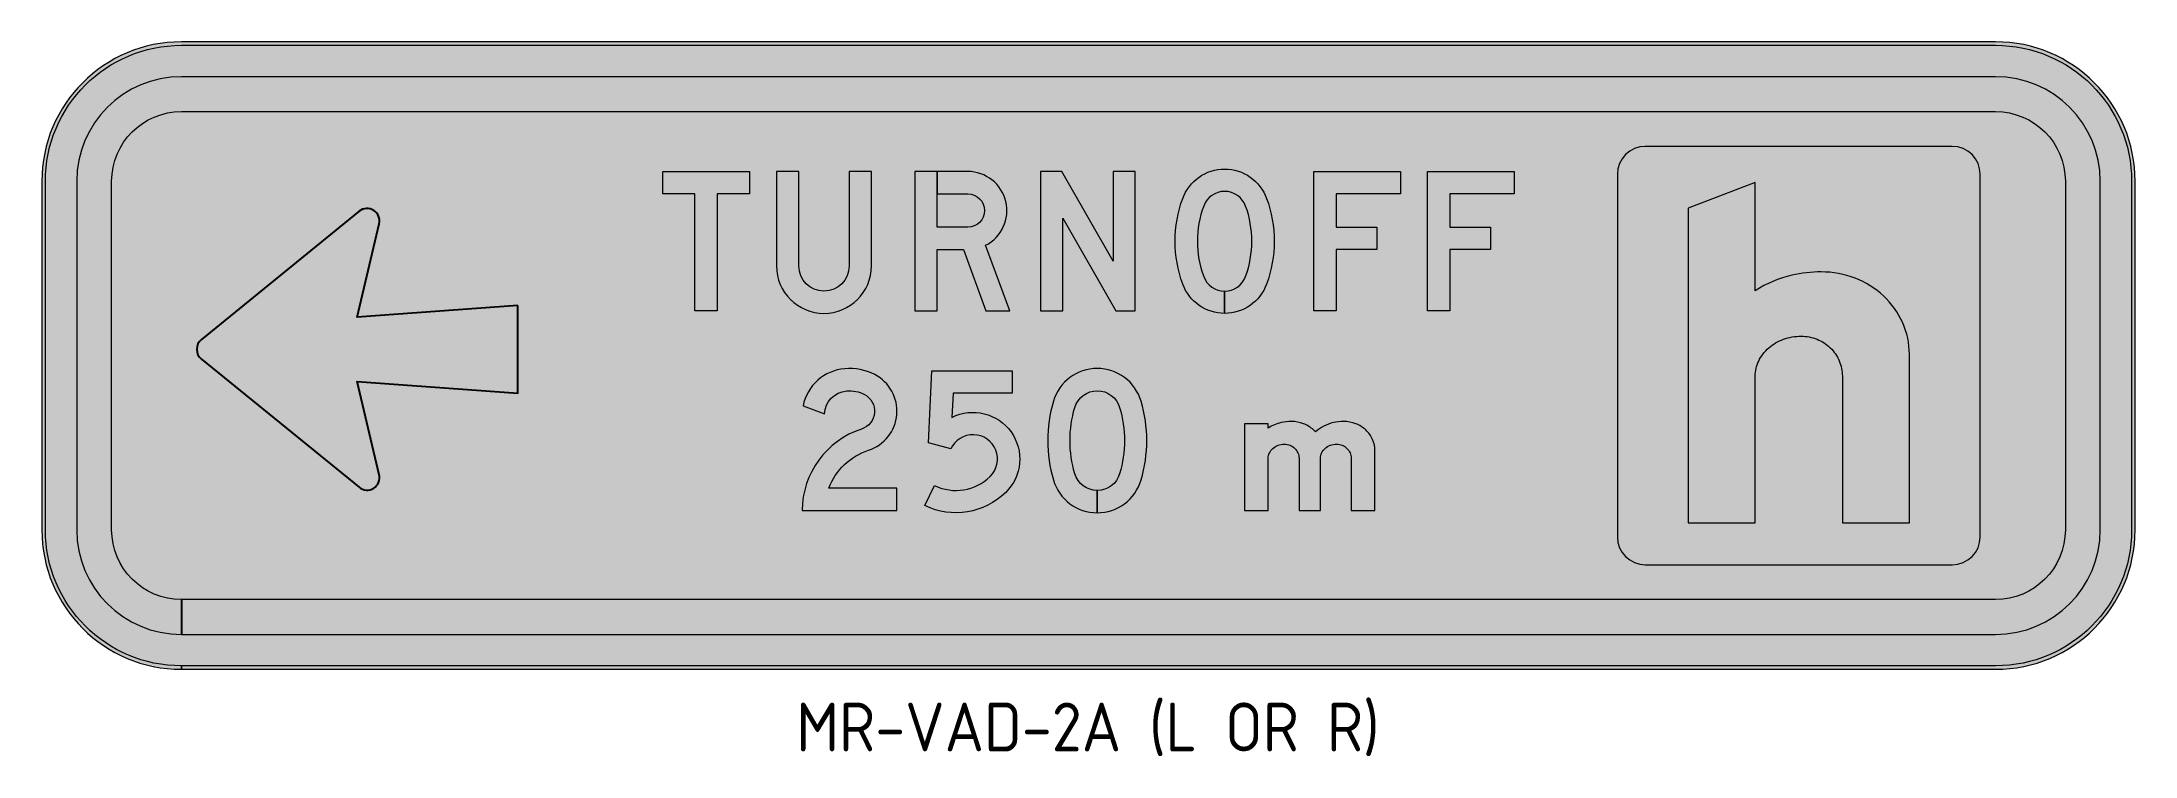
# Model space of a CAD drawing. Header units: millimetres. Extents: x 1167 to 1317, y 1928 to 1979.
import ezdxf

# ---------------------------------------------------------------- set-up
doc = ezdxf.new("R2010")
doc.units = ezdxf.units.MM
for name, color, linetype in [('DIM', 1, 'Continuous'), ('WHITE COLOUR', 255, 'Continuous'), ('WHITE LAYER', 255, 'Continuous')]:
    doc.layers.add(name, color=color, linetype=linetype)
doc.layers.add('GSCOLORFILL', color=7, linetype='Continuous', lineweight=0)
doc.layers.add('GSOUTLINE', color=3, linetype='Continuous', lineweight=0)
doc.layers.get('GSOUTLINE').off()
doc.styles.add('T35', font='isocp2.shx', dxfattribs={"height": 3.5})

# ---------------------------------------------------------------- blocks, each defined once
blk = doc.blocks.new('*U21')
at = {"layer": 'GSCOLORFILL', "true_color": 0x603311, "transparency": 33554687}
for points in [[(-650.0000000000001, -224.9999999999995), (650, -224.9999999999995, 0.414213562373095), (750, -124.9999999999995), (750, 125.0000000000005, 0.414213562373095), (650, 225.0000000000005), (-650, 225.0000000000005, 0.414213562373095), (-750, 125.0000000000005), (-750, -124.9999999999995, 0.414213562373095)], [(-649.9750000000001, -224.9999999999995), (650, -224.9999999999995, 0.414213562373095), (750, -124.9999999999995), (750, 125, 0.414213562373095), (650, 225), (-650, 225, 0.414213562373095), (-750, 125), (-750, -124.9999999999995, 0.414213562373095), (-650, -224.9999999999995), (-650.0000000000001, -222.4999999999995, -0.414213562373095), (-747.5000000000001, -124.9999999999995), (-747.5000000000001, 125, -0.414213562373095), (-650.0000000000001, 222.5), (650, 222.5, -0.414213562373095), (747.5, 125), (747.5, -124.9999999999995, -0.414213562373095), (650, -222.4999999999995), (-649.975, -222.4999999999993)]]:
    blk.add_hatch(color=48, dxfattribs=at).paths.add_polyline_path(points)
at = {"layer": 'GSCOLORFILL', "true_color": 0xf5f5f5, "transparency": 33554687}
blk.add_hatch(color=7, dxfattribs=at).paths.add_polyline_path([(-649.7500000000001, -199.9999999999995), (650, -199.9999999999995, 0.414213562373095), (725, -124.9999999999995), (725, 125, 0.414213562373095), (650, 200), (-650, 200, 0.414213562373095), (-725, 125), (-725, -124.9999999999995, 0.414213562373095), (-650, -199.9999999999995), (-650.0000000000001, -174.9999999999995, -0.414213562373095), (-700.0000000000001, -124.9999999999995), (-700.0000000000001, 125, -0.414213562373095), (-650.0000000000001, 175), (650, 175, -0.414213562373095), (700, 125), (700, -124.9999999999995, -0.414213562373095), (650, -174.9999999999995), (-649.75, -174.9999999999993)])
at = {"layer": 'GSCOLORFILL', "color": 48, "linetype": 'Continuous', "true_color": 0x603311, "transparency": 33554687}
for points in [[(-650.0000000000001, -224.9999999999995), (650, -224.9999999999995, 0.414213562373095), (750, -124.9999999999995), (750, 125.0000000000005, 0.414213562373095), (650, 225.0000000000005), (-650, 225.0000000000005, 0.414213562373095), (-750, 125.0000000000005), (-750, -124.9999999999995, 0.414213562373095), (-650, -224.9999999999995)], [(-649.9750000000001, -224.9999999999995), (650, -224.9999999999995, 0.414213562373095), (750, -124.9999999999995), (750, 125, 0.414213562373095), (650, 225), (-650, 225, 0.414213562373095), (-750, 125), (-750, -124.9999999999995, 0.414213562373095), (-650, -224.9999999999995), (-650.0000000000001, -222.4999999999995, -0.414213562373095), (-747.5000000000001, -124.9999999999995), (-747.5000000000001, 125, -0.414213562373095), (-650.0000000000001, 222.5), (650, 222.5, -0.414213562373095), (747.5, 125), (747.5, -124.9999999999995, -0.414213562373095), (650, -222.4999999999995), (-649.975, -222.4999999999993), (-649.9750000000001, -224.9999999999995)]]:
    blk.add_lwpolyline(points, format="xyb", close=True, dxfattribs=at).dxf.unprotected_set("ltscale", 0)
at = {"layer": 'GSCOLORFILL', "color": 7, "linetype": 'Continuous', "true_color": 0xf5f5f5, "transparency": 33554687}
blk.add_lwpolyline([(-649.7500000000001, -199.9999999999995), (650, -199.9999999999995, 0.414213562373095), (725, -124.9999999999995), (725, 125, 0.414213562373095), (650, 200), (-650, 200, 0.414213562373095), (-725, 125), (-725, -124.9999999999995, 0.414213562373095), (-650, -199.9999999999995), (-650.0000000000001, -174.9999999999995, -0.414213562373095), (-700.0000000000001, -124.9999999999995), (-700.0000000000001, 125, -0.414213562373095), (-650.0000000000001, 175), (650, 175, -0.414213562373095), (700, 125), (700, -124.9999999999995, -0.414213562373095), (650, -174.9999999999995), (-649.75, -174.9999999999993), (-649.7500000000001, -199.9999999999995)], format="xyb", close=True, dxfattribs=at).dxf.unprotected_set("ltscale", 0)
blk = doc.blocks.new('*U4')
at = {"layer": 'GSCOLORFILL', "linetype": 'Continuous'}
blk.add_hatch(color=0, dxfattribs=at).paths.add_polyline_path([(124, 200), (124, 168), (78, 168), (78, 0), (46, 0), (46, 168), (0, 168), (0, 200)])
at = {"layer": 'GSCOLORFILL', "color": 0}
blk.add_lwpolyline([(124, 200), (124, 168), (78, 168), (78, 0), (46, 0), (46, 168), (0, 168), (0, 200)], close=True, dxfattribs=at)
blk = doc.blocks.new('*U5')
at = {"layer": 'GSCOLORFILL', "linetype": 'Continuous'}
blk.add_hatch(color=0, dxfattribs=at).paths.add_polyline_path([(32, 200), (0, 200), (0, 64.50000000000003, 1), (136, 64.50000000000001), (136, 200), (104, 200), (104, 64.5, -1), (32, 64.5)])
at = {"layer": 'GSCOLORFILL', "color": 0}
blk.add_lwpolyline([(0, 200), (0, 64.50000000000001, 0.9999999999999999), (136, 64.5), (136, 200), (104, 200), (104, 64.5, -0.9999999999999999), (32, 64.5), (32, 200)], format="xyb", close=True, dxfattribs=at)
blk = doc.blocks.new('*U6')
at = {"layer": 'GSCOLORFILL'}
h = blk.add_hatch(color=0, dxfattribs=at)
edge = h.paths.add_edge_path()
edge.add_line((32.005, 200.0000000000001), (32.005, 168))
edge.add_line((32.005, 168), (75.95926078043158, 168))
edge.add_arc((75.95926078043156, 144), 24, -90, 90, ccw=False)
edge.add_line((75.95926078043158, 120), (32, 120))
edge.add_line((32, 120), (32, 200.0000000000001))
edge.add_line((32, 200.0000000000001), (0, 200.0000000000001))
edge.add_line((0, 200.0000000000001), (0, 0))
edge.add_line((0, 0), (32, 0))
edge.add_line((32, 0), (32, 87.99999999999999))
edge.add_line((32, 87.99999999999999), (69.56177767763825, 87.99999999999989))
edge.add_line((69.56177767763825, 87.99999999999989), (101.9068749928872, -1.13686837721616e-13))
edge.add_line((101.9068749928872, -1.13686837721616e-13), (136.0000005012898, 0))
edge.add_line((136.0000005012898, 0), (101.4069289715749, 94.11597266024452))
edge.add_arc((75.95926078043153, 144), 56.00000000000001, 297.0277924266878, 449.9999999999999)
edge.add_line((75.95926078043158, 200), (32.005, 200.0000000000001))
at = {"layer": 'GSCOLORFILL', "color": 0}
blk.add_lwpolyline([(32.005, 200.0000000000001), (32.005, 168), (75.95926078043158, 168, -0.9999999999999997), (75.95926078043158, 120), (32, 120), (32, 200.0000000000001), (0, 200.0000000000001), (0, 0), (32, 0), (32, 87.99999999999999), (69.56177767763825, 87.99999999999989), (101.9068749928872, -1.13686837721616e-13), (136.0000005012898, 0), (101.4069289715749, 94.11597266024452, 0.7881398215037695), (75.95926078043158, 200)], format="xyb", close=True, dxfattribs=at)
blk = doc.blocks.new('*U7')
at = {"layer": 'GSCOLORFILL', "linetype": 'Continuous'}
blk.add_hatch(color=0, dxfattribs=at).paths.add_polyline_path([(104, 71.49806198638845), (30.57032113507904, 200), (0, 200), (0, 1.4210854715202e-14), (32, 0), (32, 133), (108, 0), (136, 0), (136, 200), (104, 200)])
at = {"layer": 'GSCOLORFILL', "color": 0}
blk.add_lwpolyline([(136, 0), (136, 200), (104, 200), (104, 71.49806198638845), (30.57032113507904, 200), (0, 200), (0, 0), (32, 0), (32, 133), (108, 0)], close=True, dxfattribs=at)
blk = doc.blocks.new('*U8')
at = {"layer": 'GSCOLORFILL', "linetype": 'Continuous'}
blk.add_hatch(color=0, dxfattribs=at).paths.add_polyline_path([(101.0512661177567, 49.50357309305572, -0.3147395270879069), (71.00999999999999, 28.5000015625), (71.00999999999999, -3.49999921875002, 0.3147824596861237), (131.1025322355135, 38.50714618611153, 0.1772151898734179), (131.1025322355134, 161.4928538138885, 0.698924731182795), (10.89746776448661, 161.4928538138885, 0.1772151898734181), (10.89746776448658, 38.50714618611148, 0.3148253933391205), (71, -3.5), (71, 28.49999999999997, -0.3148253933391202), (40.94873388224332, 49.50357309305575, -0.1772151898734181), (40.94873388224336, 150.4964269069442, -0.6989247311827949), (101.0512661177567, 150.4964269069442, -0.177215189873418)])
at = {"layer": 'GSCOLORFILL', "color": 0}
blk.add_lwpolyline([(71, -3.500000000000014, -0.3148253933391205), (10.89746776448658, 38.50714618611151, -0.1772151898734181), (10.89746776448658, 161.4928538138885, -0.6989247311827952), (131.1025322355134, 161.4928538138885, -0.1772151898734181), (131.1025322355134, 38.50714618611145, -0.3147824596861233), (71.00999999999999, -3.499999218750009), (71.00999999999999, 28.50000156250001, 0.3147395270879066), (101.0512661177567, 49.50357309305571, 0.1772151898734181), (101.0512661177567, 150.4964269069442, 0.6989247311827952), (40.94873388224335, 150.4964269069442, 0.1772151898734181), (40.94873388224329, 49.50357309305573, 0.3148253933391204), (71, 28.49999999999998)], format="xyb", close=True, dxfattribs=at)
blk = doc.blocks.new('*U9')
at = {"layer": 'GSCOLORFILL', "linetype": 'Continuous'}
blk.add_hatch(color=0, dxfattribs=at).paths.add_polyline_path([(124, 200), (124, 168), (32, 168), (32, 120), (90.15557582658448, 120), (90.15557582658454, 88), (32, 88), (32, 0), (0, 0), (0, 200)])
at = {"layer": 'GSCOLORFILL', "color": 0}
blk.add_lwpolyline([(124, 200), (124, 168), (32, 168), (32, 120), (90.15557582658448, 120), (90.15557582658454, 88), (32, 88), (32, 0), (0, 0), (0, 200)], close=True, dxfattribs=at)
blk = doc.blocks.new('*U10')
at = {"layer": 'GSCOLORFILL', "linetype": 'Continuous'}
blk.add_hatch(color=0, dxfattribs=at).paths.add_polyline_path([(124, 200), (124, 168), (32, 168), (32, 120), (90.15557582658448, 120), (90.15557582658454, 88), (32, 88), (32, 0), (0, 0), (0, 200)])
at = {"layer": 'GSCOLORFILL', "color": 0}
blk.add_lwpolyline([(124, 200), (124, 168), (32, 168), (32, 120), (90.15557582658448, 120), (90.15557582658454, 88), (32, 88), (32, 0), (0, 0), (0, 200)], close=True, dxfattribs=at)
blk = doc.blocks.new('*U3')
at = {"layer": 'GSOUTLINE', "color": 7}
for name, p, xscale, yscale, zscale in [('*U4', (0, 0), 0.5, 0.5, 0.5), ('*U5', (81.43478260869597, 0), 0.5, 0.5, 0.5), ('*U6', (180.5304347826095, 0), 0.4999999981570227, 0.4999999981570227, 0.4999999981570227), ('*U7', (270.5565217391313, 0), 0.5, 0.5, 0.5), ('*U8', (367.0608695652181, 0), 0.5, 0.5, 0.5), ('*U9', (466.5652173913049, 0), 0.5, 0.5, 0.5), ('*U10', (548.0000000000009, 0), 0.5, 0.5, 0.5)]:
    blk.add_blockref(name, p, dxfattribs=dict(at, xscale=xscale, yscale=yscale, zscale=zscale))
blk = doc.blocks.new('*U2')
at = {"layer": 'GSOUTLINE'}
blk.add_blockref('*U3', (-305, 0), dxfattribs=at)
blk = doc.blocks.new('IBLK1')
at = {"layer": 'WHITE LAYER'}
h = blk.add_hatch(color=256, dxfattribs=at)
h.dxf.hatch_style = 1
edge = h.paths.add_edge_path()
edge.add_line((23, 13.25), (11.5, 12.4))
edge.add_line((11.5, 12.4), (13.07604484859531, 19.09373458057729))
edge.add_arc((12.2, 19.3), 0.9000000000000006, 346.7509766231074, 489.151078354071)
edge.add_line((11.63176934827067, 19.99793547440667), (0.3317693482706741, 10.79793547440667))
edge.add_arc((0.8999999999999997, 10.1), 0.899999999999998, 129.1510783540711, 230.848921645929)
edge.add_line((0.3317693482706746, 9.40206452559333), (11.63176934827067, 0.2020645255933307))
edge.add_arc((12.2, 0.9000000000000031), 0.9000000000000007, 230.848921645929, 373.2490233768925)
edge.add_line((13.07604484859531, 1.106265419422715), (11.5, 7.800000000000001))
edge.add_line((11.5, 7.800000000000001), (23, 6.95))
edge.add_line((23, 6.95), (23, 13.25))
at = {"layer": 'WHITE COLOUR'}
blk.add_lwpolyline([(23, 13.25), (11.5, 12.4), (13.07604484859531, 19.09373458057729, 0.7159303544671338), (11.63176934827067, 19.99793547440667), (0.3317693482706747, 10.79793547440667, 0.4753581963328599), (0.3317693482706746, 9.40206452559333), (11.63176934827067, 0.2020645255933311, 0.7159303544671338), (13.07604484859531, 1.106265419422715), (11.5, 7.800000000000001), (23, 6.95)], format="xyb", close=True, dxfattribs=at)
blk = doc.blocks.new('*U16')
at = {"layer": 'GSCOLORFILL', "linetype": 'Continuous'}
blk.add_hatch(color=0, dxfattribs=at).paths.add_polyline_path([(85.40397351026898, 116.6400592512891, 0.3215558229968101), (1.4210854715202e-14, 0), (136, 0), (136, 32), (38.19745288356728, 32.00000000000003, -0.2249236436928298), (95.3671667522128, 86.23060702391473, 0.6642443621290728), (104.2307692307691, 194.6389356678199, 0.1426548275663092), (61.17391304347787, 203.202650446529, 0.3314406107362854), (1.383142700450222, 150), (32.05900737621891, 138.4879496274376, -0.3723137363179005), (63.95652173913045, 171.3238630033579, -0.1426548275663086), (89.46153846153842, 166.2510892809378, -0.6642631802062219)])
at = {"layer": 'GSCOLORFILL', "color": 0}
blk.add_lwpolyline([(136, 32), (38.19745288356728, 32.00000000000004, -0.224917167142398), (95.36501050073713, 86.22990071213329, 0.6642582186119577), (104.2307692307693, 194.6389356678198, 0.1426548275663089), (61.17391304347825, 203.202650446529, 0.331440610736287), (1.383142700450207, 150), (32.05900737621891, 138.4879496274376, -0.3723137363179003), (63.95652173913044, 171.3238630033579, -0.1426548275663089), (89.46153846153845, 166.2510892809378, -0.6642631802097567), (85.4039735100173, 116.6400592512067, 0.3215558229962209), (0, -5.10702591327572e-15), (136, 0)], format="xyb", close=True, dxfattribs=at)
blk = doc.blocks.new('*U17')
at = {"layer": 'GSCOLORFILL', "linetype": 'Continuous'}
blk.add_hatch(color=0, dxfattribs=at).paths.add_polyline_path([(125, 168), (125, 200), (9.999999999999993, 199.9999999999999), (4.999999999999993, 96.99999999999996), (37.14485912760703, 87.99999999999997, -1.203547563418727), (93.49489742783173, 48.49999999999993, -0.3166660884940702), (13.96238512068027, 35.51474449779084), (7.105427357601002e-15, 6.721484839638094, 0.3166660884940699), (115.8902322189921, 25.64285714285694, 0.8569226158588216), (38.80019576012944, 133.3077906620324), (40.48428359206963, 168)])
at = {"layer": 'GSCOLORFILL', "color": 0}
blk.add_lwpolyline([(13.96238512068027, 35.51474449779082, 0.3166660884940702), (93.49489742783175, 48.49999999999994, 1.203547563418726), (37.14485912760705, 87.99999999999997), (5, 96.99999999999997), (10, 199.9999999999999), (125, 200), (125, 168), (40.48428359206963, 168), (38.80019576012944, 133.3077906620324, -0.8569226158588199), (115.8902322189922, 25.64285714285705, -0.3166660884940702), (0, 6.721484839638066)], format="xyb", close=True, dxfattribs=at)
blk = doc.blocks.new('*U18')
at = {"layer": 'GSCOLORFILL', "linetype": 'Continuous'}
blk.add_hatch(color=0, dxfattribs=at).paths.add_polyline_path([(103.1627060194774, 147.4403013110111, -0.1441241685144124), (103.1627060194774, 52.55969868898882, -0.3325609583701591), (71.00999999999999, 28.50000149132637), (71.00999999999999, -3.499999236958075, 0.3326014003804789), (133.8603643089016, 43.52345082022484, 0.1441241685144123), (133.8603643089016, 156.4765491797751, 0.7480620155038771), (8.139635691098391, 156.4765491797751, 0.1441241685144123), (8.13963569109842, 43.52345082022481, 0.3326437735382905), (71, -3.5), (71, 28.49999999999997, -0.3326437735382907), (38.83729398052262, 52.55969868898882, -0.1441241685144125), (38.83729398052265, 147.4403013110112, -0.7480620155038773)])
at = {"layer": 'GSCOLORFILL', "color": 0}
blk.add_lwpolyline([(71, 28.49999999999998, -0.3326437735382907), (38.83729398052265, 52.55969868898885, -0.1441241685144124), (38.83729398052265, 147.4403013110111, -0.7480620155038762), (103.1627060194774, 147.4403013110111, -0.1441241685144126), (103.1627060194774, 52.55969868898882, -0.3325609583701591), (71.00999999999999, 28.50000149132637), (71.00999999999999, -3.499999236958104, 0.3326014003804788), (133.8603643089016, 43.52345082022479, 0.1441241685144125), (133.8603643089016, 156.4765491797751, 0.7480620155038759), (8.13963569109842, 156.4765491797751, 0.1441241685144123), (8.13963569109842, 43.52345082022484, 0.3326437735382906), (71, -3.5)], format="xyb", close=True, dxfattribs=at)
blk = doc.blocks.new('*U15')
at = {"layer": 'GSCOLORFILL', "color": 7, "xscale": 0.5, "yscale": 0.5, "zscale": 0.5}
for name, p in [('*U16', (0, 0)), ('*U17', (88, 0)), ('*U18', (176, 0))]:
    blk.add_blockref(name, p, dxfattribs=at)
blk = doc.blocks.new('*U20')
at = {"layer": 'GSCOLORFILL', "linetype": 'Continuous'}
h = blk.add_hatch(color=0, dxfattribs=at)
edge = h.paths.add_edge_path()
edge.add_arc((155.7153296264924, 86.99511755650809), 24.5282097319339, 45.82979570204179, 68.0808265539651, ccw=False)
edge.add_arc((156.1420760110529, 87.43440733147503), 23.9157654625298, 23.092845889367595, 45.82979570204162, ccw=False)
edge.add_arc((156.8060842686133, 87.7175328658991), 23.19391573138671, 0, 23.09284588936822, ccw=False)
edge.add_line((180, 87.7175328658991), (180, 0))
edge.add_line((180, 0), (220, 0))
edge.add_line((220, 0), (220, 100.8830320548367))
edge.add_arc((174.0753468275611, 100.8830320548367), 45.92465317243887, 0, 23.93171822373219)
edge.add_arc((170.8242551602883, 99.44019281717675), 49.48153131130478, 23.93171822373218, 46.97501240943499)
edge.add_arc((168.730439071099, 97.19681228199977), 52.55021540077355, 46.97501240943522, 68.8635846861375)
edge.add_arc((167.3745328426901, 93.68953779756492), 56.31046220243508, 68.86358468613724, 90)
edge.add_arc((167.3745328426902, 69.99478146240631), 80.00521853759369, 90.00000000000007, 102.6042796135857)
edge.add_arc((166.6926525247094, 78.0285138763368), 72.0245107674768, 103.4695365311015, 130.8206849945816)
edge.add_arc((82.82425516028852, 99.44019281717684), 49.48153131130454, 41.97494773133587, 46.97501240943514)
edge.add_arc((80.73043907109901, 97.19681228199977), 52.55021540077354, 46.97501240943524, 68.86358468613751)
edge.add_arc((79.37453284269009, 93.68953779756492), 56.31046220243508, 68.86358468613724, 90)
edge.add_arc((79.37453284269016, 69.99478146240604), 80.00521853759396, 90.00000000000006, 102.6042796135857)
edge.add_arc((78.69265252470946, 78.02851387633706), 72.02451076747658, 103.4695365311017, 122.4942570075609)
edge.add_line((40, 138.7772487758923), (40, 146))
edge.add_line((40, 146), (0, 146))
edge.add_line((0, 146), (0, 0))
edge.add_line((0, 0), (40, 0))
edge.add_line((40, 0), (40, 87.71753286589909))
edge.add_arc((60.83417894850335, 87.71753286589907), 20.83417894850335, 154.5282720028093, 180, ccw=False)
edge.add_arc((64.03048830144328, 86.19490705822676), 24.37462847220526, 131.0076349936262, 154.5282720028096, ccw=False)
edge.add_arc((66.09710507856302, 83.81817613339862), 27.52419269484101, 109.80736038530819, 131.0076349936262, ccw=False)
edge.add_arc((67.43949500252643, 80.0910470400427), 31.48569518587881, 89.99999999999977, 109.8073603853079, ccw=False)
edge.add_arc((67.43949500252666, 86.30962031839456), 25.26712190752694, 68.08082655396498, 90.00000000000028, ccw=False)
edge.add_arc((67.71532962649229, 86.99511755650809), 24.52820973193397, 45.82979570204162, 68.08082655396481, ccw=False)
edge.add_arc((68.1420760110529, 87.43440733147501), 23.91576546252978, 23.09284588936771, 45.82979570204168, ccw=False)
edge.add_arc((68.80608426861329, 87.7175328658991), 23.19391573138671, 0, 23.09284588936822, ccw=False)
edge.add_line((92, 87.7175328658991), (92, 0))
edge.add_line((92, 0), (128, 0))
edge.add_line((128, 0), (128, 87.71753286589909))
edge.add_arc((148.8341789485033, 87.71753286589919), 20.83417894850334, 154.5282720028097, 180.0000000000003, ccw=False)
edge.add_arc((152.0304883014433, 86.19490705822646), 24.37462847220541, 131.0076349936256, 154.528272002809, ccw=False)
edge.add_arc((154.0971050785631, 83.81817613339872), 27.52419269484096, 109.80736038530841, 131.0076349936264, ccw=False)
edge.add_arc((155.4394950025264, 80.09104704004267), 31.48569518587882, 89.99999999999977, 109.8073603853079, ccw=False)
edge.add_arc((155.4394950025266, 86.30962031839454), 25.26712190752696, 68.08082655396493, 90.00000000000011, ccw=False)
at = {"layer": 'GSCOLORFILL', "color": 0}
blk.add_lwpolyline([(164.8716674585635, 109.7502169884754, -0.09739464939670292), (172.8063946356061, 104.5885415981205, -0.0995354279343683), (178.1414826297246, 96.81470296034922, -0.1011039461656411), (180, 87.7175328658991), (180, 0), (220, 0), (220, 100.8830320548367, 0.1048030179721755), (216.0518361595565, 119.5122594239381, 0.1008855307406954), (204.5863575327339, 135.6139731601839, 0.09579836817007242), (187.6795049501371, 146.2116879931507, 0.09248737428302214), (167.3745328426901, 150, 0.05505205982243612), (149.9161032513398, 148.0719114650645, 0.1199117204326835), (119.6106725914451, 132.5337183696518, 0.02182035996796309), (116.5863575327339, 135.6139731601839, 0.09579836817007242), (99.67950495013713, 146.2116879931507, 0.09248737428302214), (79.37453284269009, 150, 0.05505205982243612), (61.91610325133973, 148.0719114650645, 0.08320220139569866), (40, 138.7772487758923), (40, 146), (0, 146), (0, 0), (40, 0), (40, 87.71753286589909, -0.1116012735434615), (42.02513207801013, 96.67759805996153, -0.102989975481698), (48.03684201390564, 104.5885415981205, -0.09276840372104522), (56.77029056251172, 109.7139617844638, -0.08664174293623021), (67.43949500252654, 111.5767422259215, -0.09593311806680128), (76.87166745856348, 109.7502169884755, -0.09739464939670292), (84.80639463560613, 104.5885415981205, -0.0995354279343683), (90.14148262972458, 96.81470296034922, -0.1011039461656411), (92, 87.7175328658991), (92, 0), (128, 0), (128, 87.71753286589909, -0.1116012735434615), (130.0251320780101, 96.67759805996153, -0.102989975481698), (136.0368420139057, 104.5885415981205, -0.09276840372104506), (144.7702905625117, 109.7139617844638, -0.08664174293623021), (155.4394950025265, 111.5767422259215, -0.09593311806680128)], format="xyb", close=True, dxfattribs=at)
blk = doc.blocks.new('*U19')
at = {"layer": 'GSCOLORFILL', "color": 7, "xscale": 0.425, "yscale": 0.425, "zscale": 0.425}
blk.add_blockref('*U20', (0, 0), dxfattribs=at)
blk = doc.blocks.new('*U14')
at = {"layer": 'GSCOLORFILL'}
for name, p in [('*U15', (-205.25, 0)), ('*U19', (111.75, 0))]:
    blk.add_blockref(name, p, dxfattribs=at)
blk = doc.blocks.new('*U28')
at = {"layer": 'GSCOLORFILL', "transparency": 33554687}
blk.add_hatch(color=7, dxfattribs=at).paths.add_polyline_path([(-110, -150), (110, -150, 0.414213562373095), (130, -130), (130, 130, 0.414213562373095), (110, 150), (-110, 150, 0.414213562373095), (-130, 130), (-130, -130, 0.414213562373095)])
at = {"layer": 'GSCOLORFILL', "color": 7, "linetype": 'Continuous', "transparency": 33554687}
blk.add_lwpolyline([(-110, -150), (110, -150, 0.414213562373095), (130, -130), (130, 130, 0.414213562373095), (110, 150), (-110, 150, 0.414213562373095), (-130, 130), (-130, -130, 0.414213562373095), (-110, -150)], format="xyb", close=True, dxfattribs=at).dxf.unprotected_set("ltscale", 0)
blk.add_lwpolyline([(-110, -150), (110, -150, 0.414213562373095), (130, -130), (130, 130, 0.414213562373095), (110, 150), (-110, 150, 0.414213562373095), (-130, 130), (-130, -130, 0.414213562373095), (-110, -150)], format="xyb", close=True, dxfattribs=at).dxf.unprotected_set("ltscale", 0)
blk = doc.blocks.new('*U27')
at = {"layer": 'GSCOLORFILL', "linetype": 'Continuous'}
h = blk.add_hatch(color=0, dxfattribs=at)
edge = h.paths.add_edge_path()
edge.add_arc((82.82425516028829, 99.44019281717665), 49.48153131130479, 23.9317182237323, 46.97501240943514)
edge.add_arc((80.730439071099, 97.19681228199994), 52.55021540077338, 46.97501240943514, 68.86358468613743)
edge.add_arc((79.37453284269009, 93.68953779756492), 56.31046220243508, 68.86358468613724, 90)
edge.add_arc((79.37453284269013, 69.99478146240578), 80.00521853759422, 90.00000000000004, 102.6042796135857)
edge.add_arc((78.69265252470949, 78.02851387633709), 72.02451076747657, 103.4695365311018, 122.494257007561)
edge.add_line((40, 138.7772487758923), (40, 203.5))
edge.add_line((40, 203.5), (0, 188.061048935149))
edge.add_line((0, 188.061048935149), (0, 0))
edge.add_line((0, 0), (40, 0))
edge.add_line((40, 0), (40, 87.71753286589909))
edge.add_arc((60.83417894850335, 87.71753286589906), 20.83417894850335, 154.5282720028093, 179.9999999999999, ccw=False)
edge.add_arc((64.03048830144324, 86.19490705822675), 24.37462847220523, 131.0076349936261, 154.5282720028095, ccw=False)
edge.add_arc((66.09710507856305, 83.81817613339857), 27.52419269484106, 109.80736038530819, 131.0076349936261, ccw=False)
edge.add_arc((67.43949500252651, 80.09104704004268), 31.48569518587884, 89.99999999999989, 109.8073603853081, ccw=False)
edge.add_arc((67.43949500252654, 86.30962031839455), 25.26712190752697, 68.08082655396481, 90, ccw=False)
edge.add_arc((67.71532962649242, 86.9951175565081), 24.52820973193388, 45.82979570204179, 68.0808265539651, ccw=False)
edge.add_arc((68.14207601105291, 87.43440733147506), 23.91576546252974, 23.092845889367595, 45.82979570204168, ccw=False)
edge.add_arc((68.80608426861333, 87.7175328658991), 23.19391573138667, 0, 23.092845889368277, ccw=False)
edge.add_line((92, 87.7175328658991), (92, 0))
edge.add_line((92, 0), (132, 0))
edge.add_line((132, 0), (132, 100.8830320548367))
edge.add_arc((86.07534682756113, 100.8830320548367), 45.92465317243887, 0, 23.93171822373219)
at = {"layer": 'GSCOLORFILL', "color": 0}
blk.add_lwpolyline([(128.0518361595565, 119.5122594239381, 0.1008855307406956), (116.5863575327339, 135.6139731601839, 0.09579836817007248), (99.67950495013713, 146.2116879931507, 0.09248737428302214), (79.37453284269009, 150, 0.05505205982243612), (61.91610325133968, 148.0719114650645, 0.08320220139569849), (40, 138.7772487758923), (40, 203.5), (0, 188.061048935149), (0, 0), (40, 0), (40, 87.71753286589909, -0.1116012735434615), (42.02513207801013, 96.67759805996153, -0.1029899754816981), (48.03684201390564, 104.5885415981205, -0.0927684037210451), (56.77029056251172, 109.7139617844638, -0.0866417429362302), (67.43949500252654, 111.5767422259215, -0.09593311806680133), (76.87166745856348, 109.7502169884754, -0.09739464939670305), (84.80639463560613, 104.5885415981205, -0.09953542793436852), (90.14148262972458, 96.81470296034922, -0.1011039461656413), (92, 87.7175328658991), (92, 0), (132, 0), (132, 100.8830320548367, 0.1048030179721755)], format="xyb", close=True, dxfattribs=at)
blk = doc.blocks.new('*U26')
at = {"layer": 'GSCOLORFILL', "color": 48, "xscale": 1.2, "yscale": 1.2, "zscale": 1.2}
blk.add_blockref('*U27', (0, 0), dxfattribs=at)
blk = doc.blocks.new('*U25')
at = {"layer": 'GSCOLORFILL'}
blk.add_blockref('*U26', (-79.20000000000005, 0), dxfattribs=at)
blk = doc.blocks.new('*U24')
at = {"layer": 'GSCOLORFILL'}
blk.add_blockref('*U28', (0, 0), dxfattribs=at)
at = {"layer": 'GSOUTLINE'}
blk.add_blockref('*U25', (0, -120), dxfattribs=at)

msp = doc.modelspace()

# ---------------------------------------------------------------- linework, layer by layer
at = {"layer": 'GSCOLORFILL', "color": 7, "linetype": 'Continuous', "true_color": 0xf5f5f5, "transparency": 33554687, "flags": 128}
msp.add_lwpolyline([(1281.989340077568, 1941.993518993274), (1303.989340077568, 1941.993518993274, 0.414213562373095), (1305.989340077568, 1943.993518993274), (1305.989340077568, 1969.993518993274, 0.414213562373095), (1303.989340077568, 1971.993518993274), (1281.989340077568, 1971.993518993274, 0.414213562373095), (1279.989340077568, 1969.993518993274), (1279.989340077568, 1943.993518993274, 0.414213562373095), (1281.989340077568, 1941.993518993274)], format="xyb", dxfattribs=at).dxf.unprotected_set("ltscale", 0)

# ---------------------------------------------------------------- block references
at = {"layer": 'GSCOLORFILL', "xscale": 0.1, "yscale": 0.1, "zscale": 0.1}
for name, p in [('*U21', (1242.089340077568, 1956.993518993274)), ('*U24', (1292.989340077568, 1956.993518993274)), ('*U2', (1242.089340077568, 1960.193518993274)), ('*U14', (1242.089340077568, 1945.893518993274))]:
    msp.add_blockref(name, p, dxfattribs=at)
at = {"layer": 'WHITE LAYER'}
msp.add_blockref('IBLK1', (1178.189340077568, 1947.343518993274), dxfattribs=at)

# ---------------------------------------------------------------- texts
at = {"layer": 'DIM', "color": 3, "insert": (1242.045384541767, 1932.108518993274), "char_height": 3.5, "width": 44.27314953198902, "attachment_point": 2, "style": 'T35'}
msp.add_mtext('MR-VAD-2A (L OR R)', dxfattribs=at)

doc.saveas('drawing.dxf')
